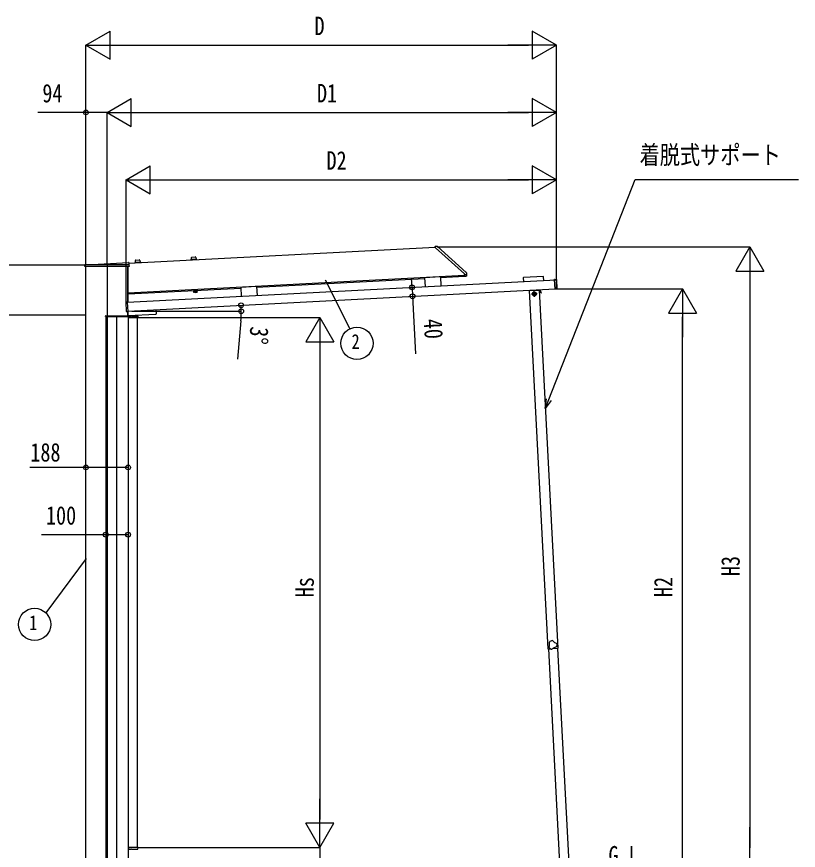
# Model space of a CAD drawing. Units: millimetres, scale not verified. Extents: x -10512 to 10512, y -7425 to 7425.
# Drawn here: x -8422 to -4933, y -3533 to 186 of the extents above; entities that cross this region are included whole.
import ezdxf
from ezdxf.enums import TextEntityAlignment as Align

# ---------------------------------------------------------------- set-up
doc = ezdxf.new("R2010")
doc.units = ezdxf.units.MM
doc.header["$LTSCALE"] = 30
for name, color, linetype in [('0-2_USER1', 3, 'Continuous'), ('0-4_YKK_12', 2, 'Continuous'), ('0-5_YKK_A1', 4, 'Continuous'), ('0-6_YKK_D', 6, 'Continuous')]:
    doc.layers.add(name, color=color, linetype=linetype)
doc.styles.add('ＭＳ ゴシック', font='')
doc.styles.get('ＭＳ ゴシック').set_extended_font_data('MS Gothic')

msp = doc.modelspace()

# ---------------------------------------------------------------- linework, layer by layer
at = {"layer": '0-4_YKK_12'}
for p, q in [((-8018.5, -920.41), (-8018.5, -4073.39)), ((-7974.5, -4395.91), (-7974.49, -1148.41))]:
    msp.add_line(p, q, dxfattribs=at)
at = {"layer": '0-5_YKK_A1'}
for p, q in [((-7921.22, -913.37), (-6553.45, -841.69)), ((-6553.63, -838.2), (-6546.03, -838.27)), ((-6553.61, -838.67), (-6553.63, -838.2)), ((-6553.61, -838.67), (-6553.31, -844.29)), ((-6553.15, -844.64), (-6423.66, -961.23)), ((-6543.39, -839.29), (-6415.53, -954.42)), ((-7642.75, -889.68), (-7642.81, -896.38)), ((-7639.91, -886.71), (-7624.98, -885.93)), ((-7621.84, -888.59), (-7621.08, -895.24)), ((-8118.06, -927.74), (-8117.99, -919.89)), ((-8117.56, -927.74), (-8118.06, -927.74)), ((-7920.09, -927.74), (-8117.56, -927.74)), ((-8116.99, -918.9), (-7921.48, -918.9)), ((-8112.5, -3645.91), (-8112.5, -927.74)), ((-8084.75, -918.83), (-7922.51, -910.33)), ((-7925.8, -1087.85), (-7925.8, -927.74)), ((-7924.5, -1087.78), (-7924.5, -927.74)), ((-7921.47, -911.22), (-7920.49, -919.79)), ((-7920.49, -919.79), (-7920.49, -919.82)), ((-7920.49, -919.82), (-7919.58, -927.74)), ((-7919.58, -927.74), (-7920.09, -927.74)), ((-7893.48, -911.52), (-7893.55, -910.21)), ((-7893.47, -909.98), (-7893.48, -911.52)), ((-7893.48, -911.52), (-7869.51, -910.26)), ((-7893.48, -911.52), (-7869.51, -910.26)), ((-7893.46, -911.92), (-7893.48, -911.52)), ((-7893.46, -911.92), (-7869.49, -910.66)), ((-7892.99, -909.49), (-7870.21, -908.29)), ((-7892.41, -902.77), (-7892.47, -909.46)), ((-7889.57, -899.8), (-7874.63, -899.01)), ((-7871.49, -901.67), (-7870.74, -908.32)), ((-7869.69, -908.74), (-7869.51, -910.26)), ((-7869.51, -910.26), (-7869.59, -908.85)), ((-7869.49, -910.66), (-7869.51, -910.26)), ((-7643.82, -898.43), (-7643.89, -897.13)), ((-7643.81, -896.9), (-7643.82, -898.43)), ((-7643.82, -898.43), (-7619.86, -897.18)), ((-7643.82, -898.43), (-7619.86, -897.18)), ((-7643.8, -898.83), (-7643.82, -898.43)), ((-7643.8, -898.83), (-7619.84, -897.58)), ((-7643.34, -896.4), (-7620.55, -895.21)), ((-7620.03, -895.65), (-7619.86, -897.18)), ((-7619.86, -897.18), (-7619.93, -895.77)), ((-7619.84, -897.58), (-7619.86, -897.18)), ((-6423.5, -961.57), (-6423.41, -963.18)), ((-6423.36, -964.12), (-6423.41, -963.18)), ((-6423.36, -964.12), (-6415.73, -964.18)), ((-6423.34, -964.62), (-6423.36, -964.12)), ((-6423.34, -964.62), (-6422.95, -972.04)), ((-6415.73, -964.18), (-6414.32, -964.2)), ((-6414.21, -957.18), (-6413.89, -963.27)), ((-6413.89, -963.27), (-6413.82, -964.67)), ((-7926.84, -1087.9), (-6014.57, -987.69)), ((-7924.5, -1045.72), (-6423.21, -967.04)), ((-7350.77, -1020.66), (-6601.2, -981.38)), ((-6530.43, -975.17), (-6601.33, -978.88)), ((-6601.33, -978.88), (-6599.27, -1018.33)), ((-6530.43, -975.17), (-6528.36, -1014.61)), ((-6530.3, -977.66), (-6422.95, -972.04)), ((-6422.95, -972.04), (-6415.34, -971.64)), ((-6160.73, -978.82), (-6159.87, -995.3)), ((-6070.91, -973.12), (-6159.79, -977.77)), ((-6068.99, -990.54), (-6069.86, -974.06)), ((-6026.41, -988.31), (-6021.25, -988.04)), ((-6020.13, -986.6), (-6021.33, -986.66)), ((-6021.31, -987.01), (-6021.33, -986.66)), ((-6021.33, -986.66), (-6021.33, -986.66)), ((-6021.28, -987.51), (-6021.31, -987.01)), ((-6019.13, -1028.53), (-6021.28, -987.51)), ((-6020.13, -986.6), (-6020.13, -986.6)), ((-6019.53, -986.46), (-6013.64, -986.15)), ((-6013.12, -986.62), (-6010.92, -1028.57)), ((-7924.75, -1127.85), (-6019.16, -1027.98)), ((-7924.24, -1050.72), (-7421.67, -1024.38)), ((-7616.99, -1037.82), (-7631.98, -1038.61)), ((-7631.98, -1038.61), (-7631.72, -1043.52)), ((-7631.52, -1038.58), (-7631.61, -1036.98)), ((-7628.23, -1038.41), (-7627.97, -1043.32)), ((-7620.73, -1038.02), (-7620.48, -1042.93)), ((-7617.53, -1036.25), (-7617.44, -1037.84)), ((-7616.99, -1037.82), (-7616.73, -1042.73)), ((-7350.9, -1018.17), (-7421.8, -1021.88)), ((-7421.8, -1021.88), (-7419.73, -1061.33)), ((-7350.9, -1018.17), (-7348.83, -1057.61)), ((-6134.2, -1036.01), (-6050.47, -2633.82)), ((-6132.71, -1035.94), (-6132.81, -1033.94)), ((-6110.74, -1063.33), (-6112.05, -1038.35)), ((-6091.76, -1033.79), (-6091.87, -1031.79)), ((-6091.79, -1033.29), (-6089.11, -1033.15)), ((-6079.07, -1046.09), (-6086.43, -1032.24)), ((-6019.1, -1029.03), (-6019.13, -1028.53)), ((-6019.1, -1029.03), (-6019.09, -1029.38)), ((-6019.09, -1029.38), (-6017.89, -1029.32)), ((-6019.09, -1029.38), (-6019.09, -1029.38)), ((-6017.89, -1029.32), (-6017.89, -1029.32)), ((-6011.39, -1029.09), (-6017.28, -1029.4)), ((-7924.24, -1050.72), (-7924.5, -1045.77)), ((-7630.69, -1044.04), (-7631.72, -1043.52)), ((-7617.7, -1043.36), (-7630.69, -1044.04)), ((-7617.7, -1043.36), (-7616.73, -1042.73)), ((-6098.91, -1050.19), (-6123.88, -1051.5)), ((-6083.63, -1042.85), (-6081.42, -1041.67)), ((-7935.08, -1087.35), (-7932.89, -1129.29)), ((-7928.72, -1086.51), (-7934.61, -1086.82)), ((-7928.11, -1086.59), (-7926.92, -1086.53)), ((-7928.11, -1086.59), (-7928.11, -1086.59)), ((-7926.9, -1086.88), (-7926.92, -1086.53)), ((-7926.92, -1086.53), (-7926.92, -1086.53)), ((-7926.87, -1087.38), (-7926.9, -1086.88)), ((-7924.72, -1128.4), (-7926.87, -1087.38)), ((-8025, -1150.91), (-8024.92, -1149.36)), ((-8025, -1150.91), (-7924, -1150.91)), ((-8024.5, -1150.91), (-7924.5, -1150.91)), ((-8023.92, -1148.41), (-7925.08, -1148.41)), ((-7932.36, -1129.76), (-7926.47, -1129.46)), ((-7926.36, -1129.43), (-7925.47, -1146.41)), ((-7924.68, -1129.25), (-7925.88, -1129.31)), ((-7925.88, -1129.31), (-7925.88, -1129.31)), ((-7925.8, -1148.41), (-7925.8, -1129.31)), ((-7925.8, -1145.91), (-7925.5, -1145.91)), ((-7924.7, -1128.9), (-7924.72, -1128.4)), ((-7924.7, -1128.9), (-7924.68, -1129.25)), ((-7924.68, -1129.25), (-7924.68, -1129.25)), ((-7924.5, -1148.6), (-7924.5, -1147.36)), ((-7924.42, -1147.36), (-7800.09, -1140.84)), ((-7924.08, -1149.36), (-7924, -1150.91)), ((-7922.5, -1155.91), (-7922.5, -1149.41)), ((-7921.5, -1148.41), (-7911.59, -1148.41)), ((-7909.6, -1148.41), (-7911.59, -1148.41)), ((-7909.6, -1148.41), (-7881.59, -1148.41)), ((-7800.12, -1121.32), (-7799.15, -1139.79)), ((-7922.5, -3519.91), (-7922.5, -1155.91)), ((-7922.5, -1155.91), (-7882.5, -1155.91)), ((-7921.5, -1155.91), (-7922.5, -1155.91)), ((-7909.2, -1155.91), (-7910.19, -1155.91)), ((-7882.5, -3519.91), (-7882.5, -1155.91)), ((-6050.47, -2633.82), (-6039.63, -2633.25)), ((-6028.53, -2632.67), (-6006.53, -2631.52)), ((-6008.02, -2631.6), (-5956.36, -3617.47)), ((-7882.5, -3519.91), (-7922.5, -3519.91)), ((-7922.5, -3519.91), (-7922.5, -3526.41)), ((-7921.5, -3519.91), (-7922.5, -3519.91)), ((-7921.5, -3527.41), (-7911.59, -3527.41)), ((-7909.6, -3527.41), (-7911.59, -3527.41)), ((-7909.2, -3519.91), (-7910.19, -3519.91)), ((-7909.6, -3527.41), (-7881.59, -3527.41))]:
    msp.add_line(p, q, dxfattribs=at)
for points in [[(-6413.82, -964.67), (-6413.46, -971.54), (-6415.34, -971.64)], [(-6134.2, -1036.01), (-6090.26, -1033.71), (-6006.53, -2631.52)], [(-6079.07, -1046.09), (-6081.28, -1047.26), (-6088.64, -1033.41)], [(-8024.5, -1150.91), (-8024.5, -3645.91), (-8024.5, -4195.91)], [(-7924.5, -1150.91), (-7924.5, -3645.91), (-7924.5, -4195.91)], [(-7880.6, -1149.35), (-7880.19, -1155.91), (-7881.19, -1155.91), (-7909.2, -1155.91)], [(-7910.19, -1155.91), (-7911.19, -1155.91), (-7921.5, -1155.91)], [(-6048.97, -2633.74), (-5997.3, -3619.61), (-5956.36, -3617.47)], [(-7910.19, -3519.91), (-7911.19, -3519.91), (-7921.5, -3519.91)], [(-7880.6, -3526.48), (-7880.19, -3519.91), (-7881.19, -3519.91), (-7909.2, -3519.91)]]:
    msp.add_lwpolyline(points, dxfattribs=at)
for points in [[(-7633.14, -1035.46), (-7616.16, -1034.57), (-7616.08, -1036.17), (-7633.05, -1037.06)], [(-6111.79, -1043.35), (-6105.1, -1046.75), (-6104.71, -1054.25), (-6111, -1058.34), (-6117.69, -1054.93), (-6118.08, -1047.43)]]:
    msp.add_lwpolyline(points, close=True, dxfattribs=at)
for radius in [8.5, 7.7, 6.5]:
    msp.add_circle((-6111.4, -1050.84), radius, dxfattribs=at)
for centre, radius, start, end in [((-6552.81, -844.27), 0.5, 183, 228), ((-6546.07, -842.27), 4, 48, 89.5), ((-7639.75, -889.71), 3, 93, 179.5), ((-7624.82, -888.93), 3, 6.5, 93), ((-8116.99, -919.9), 1, 90, 176.5048), ((-8116.99, -919.9), 1, 176.5048, 179.5), ((-8087.37, -868.9), 50, 270, 273.00032), ((-7922.46, -911.33), 1, 6.5, 93.00032), ((-7921.48, -919.9), 1, 6.5, 90), ((-7892.97, -909.99), 0.5, 93, 179.5), ((-7889.41, -902.79), 3, 93, 179.5), ((-7874.48, -902.01), 3, 6.5, 93), ((-7870.18, -908.79), 0.5, 6.5, 93), ((-7643.31, -896.9), 0.5, 93, 179.5), ((-7620.53, -895.71), 0.5, 6.5, 93), ((-6424, -961.6), 0.5, 3, 48), ((-6418.21, -957.39), 4, 3, 48), ((-6414.32, -964.7), 0.5, 3, 89.5), ((-6020.09, -983.73), 2.86, 272.73957, 279.49104), ((-6089.08, -1033.65), 0.5, 28, 93), ((-6089.08, -1033.65), 3, 28, 44.81032), ((-6017.57, -1033.59), 4.28, 87.31821, 94.21342), ((-7629.99, -1040.68), 3.32, 238.61575, 307.38425), ((-7624.84, -1031.3), 12.42, 255.41205, 290.58795), ((-7618.75, -1040.09), 3.32, 238.61575, 307.38425), ((-7928.45, -1083.74), 2.86, 266.50896, 273.26043), ((-8023.92, -1149.41), 1, 90, 177), ((-7925.74, -1133.59), 4.28, 91.78658, 98.68179), ((-7924.48, -1146.36), 1, 183, 273), ((-7925.08, -1149.41), 1, 3, 90), ((-7921.5, -1149.41), 1, 90, 180), ((-7881.59, -1149.41), 1, 3.5, 90), ((-7800.15, -1139.85), 1, 273, 3), ((-6029.33, -2616.69), 19.5, 95.03988, 140.27961), ((-5995.06, -2562.56), 50, 223.96382, 251.35568), ((-6093.35, -2614.08), 50, 343.96382, 11.35568), ((-6029.33, -2616.69), 19.5, 215.03988, 260.27961), ((-5999.59, -2673.44), 50, 103.96382, 131.35568), ((-6029.33, -2616.69), 19.5, 335.03988, 20.27961), ((-7921.5, -3526.41), 1, 180, 270), ((-7881.59, -3526.41), 1, 270, 356.5)]:
    msp.add_arc(centre, radius, start, end, dxfattribs=at)
for centre, major_axis, ratio, start_param, end_param in [((-6159.73, -978.77), (0.746, -0.672), 0.99628, 2.358058, 3.9251274), ((-6070.86, -974.12), (-0.672, -0.746), 0.99628, 2.358058, 3.9251274), ((-6020.13, -986.56), (0.599, 0.031), 0.061163, 4.712389, 5.0226887), ((-6019.52, -986.76), (0.016, -0.3), 0.998135, 3.1415927, 3.9550709), ((-6013.62, -986.65), (0.336, 0.373), 0.99628, 5.4996506, 7.06672), ((-6017.3, -1029.1), (0.016, -0.3), 0.998135, 5.4698366, 6.2831853), ((-6011.42, -1028.59), (0.373, -0.336), 0.99628, 5.4996506, 7.06672), ((-7934.58, -1087.32), (-0.373, 0.336), 0.99628, 5.4996506, 7.06672), ((-7928.7, -1086.81), (0.016, -0.3), 0.998135, 2.3281144, 3.1415927), ((-7928.12, -1086.56), (-0.599, -0.031), 0.061163, 1.2604966, 1.5707963), ((-7932.39, -1129.26), (-0.336, -0.373), 0.99628, 5.4996506, 7.06672), ((-7926.48, -1129.16), (0.016, -0.3), 0.998135, 0, 0.8133487)]:
    msp.add_ellipse(centre, major_axis=major_axis, ratio=ratio, start_param=start_param, end_param=end_param, dxfattribs=at)
at = {"layer": '0-6_YKK_D'}
for p, q in [((-8112.5, 58.73), (-8004.25, 121.23)), ((-8004.25, -3.77), (-8004.25, 121.23)), ((-6012.5, 58.73), (-6120.75, 121.23)), ((-6120.75, 121.23), (-6120.75, -3.77)), ((-8112.5, -911.91), (-8112.5, 59.73)), ((-8112.5, 58.73), (-8004.25, -3.77)), ((-8112.5, 58.73), (-7895.99, 58.73)), ((-7987.5, 58.73), (-6137.5, 58.73)), ((-6012.5, 58.73), (-6229.01, 58.73)), ((-6012.5, 58.73), (-6120.75, -3.77)), ((-6012.5, -1026.16), (-6012.5, 59.73)), ((-8018.5, -241.27), (-7910.25, -178.77)), ((-7910.25, -303.77), (-7910.25, -178.77)), ((-6012.5, -241.27), (-6120.75, -178.77)), ((-6120.75, -178.77), (-6120.75, -303.77)), ((-8112.5, -921.91), (-8112.5, -240.27)), ((-8018.5, -919.41), (-8018.5, -240.27)), ((-8018.5, -919.41), (-8018.5, -240.27)), ((-8018.5, -241.27), (-7910.25, -303.77)), ((-8018.5, -241.27), (-7801.99, -241.27)), ((-7893.5, -241.27), (-6137.5, -241.27)), ((-6012.5, -241.27), (-6229.01, -241.27)), ((-6012.5, -241.27), (-6120.75, -303.77)), ((-6012.5, -1026.16), (-6012.5, -240.27)), ((-7933.5, -541.27), (-7825.25, -478.77)), ((-7825.25, -603.77), (-7825.25, -478.77)), ((-6012.5, -541.27), (-6120.75, -478.77)), ((-6120.75, -478.77), (-6120.75, -603.77)), ((-7933.5, -1087.75), (-7933.5, -540.27)), ((-7933.5, -541.27), (-7825.25, -603.77)), ((-7933.5, -541.27), (-7717, -541.27)), ((-7808.5, -541.27), (-6137.5, -541.27)), ((-6012.5, -541.27), (-6229.01, -541.27)), ((-6012.5, -541.27), (-6120.75, -603.77)), ((-6012.5, -1026.16), (-6012.5, -540.27)), ((-6544.46, -841.27), (-5149.18, -841.27)), ((-5150.18, -841.27), (-5212.68, -949.52)), ((-5150.18, -841.27), (-5087.68, -949.52)), ((-5150.18, -841.27), (-5150.18, -1057.78)), ((-8113.5, -922.91), (-8920.4, -922.91)), ((-5212.68, -949.52), (-5087.68, -949.52)), ((-5150.18, -966.27), (-5150.18, -3520.91)), ((-7045.37, -988.29), (-6935.48, -1206.58)), ((-6657.29, -1021.37), (-6659.51, -978.93)), ((-6669.71, -1022.02), (-6656.29, -1021.32)), ((-6657.29, -1021.37), (-6655.19, -1061.32)), ((-6011.97, -1027.66), (-5449.18, -1027.66)), ((-5450.18, -1027.66), (-5512.68, -1135.91)), ((-5450.18, -1027.66), (-5387.68, -1135.91)), ((-5450.18, -1027.66), (-5450.18, -1244.16)), ((-6670.96, -1062.14), (-6654.2, -1061.26)), ((-6655.19, -1061.32), (-6641.74, -1317.96)), ((-8113.5, -1145.91), (-8620.4, -1145.91)), ((-7907.65, -1127.94), (-7418.5, -1127.94)), ((-5512.68, -1135.91), (-5387.68, -1135.91)), ((-5450.18, -3520.91), (-5450.18, -1152.66)), ((-7881.5, -1155.91), (-7068.4, -1155.91)), ((-7421.29, -1170.4), (-7435.69, -1341.8)), ((-7069.4, -1155.91), (-7131.9, -1264.17)), ((-7069.4, -1155.91), (-7006.9, -1264.17)), ((-7069.4, -1155.91), (-7069.4, -1372.42)), ((-7131.9, -1264.17), (-7006.9, -1264.17)), ((-7069.4, -1280.91), (-7069.4, -3394.91)), ((-8112.5, -1824.6), (-8112.5, -1825.6)), ((-8111.2, -2231.07), (-8290.99, -2473.72)), ((-8111.2, -2231.07), (-8290.99, -2473.72)), ((-7069.4, -3519.91), (-7069.4, -3303.41)), ((-7069.4, -3519.91), (-7131.9, -3411.66)), ((-7006.9, -3411.66), (-7131.9, -3411.66)), ((-7069.4, -3519.91), (-7006.9, -3411.66)), ((-5450.18, -3645.91), (-5450.18, -3429.41)), ((-5150.18, -3645.91), (-5150.18, -3429.41)), ((-7881.5, -3519.91), (-7068.4, -3519.91)), ((-7881.5, -3519.91), (-7068.4, -3519.91))]:
    msp.add_line(p, q, dxfattribs=at)
for points in [[(-8018.5, -241.27), (-8112.5, -241.27), (-8327, -241.27)], [(-6062.58, -1561.89), (-6047.04, -1522.33), (-5661.03, -540.27), (-4933.23, -540.27)], [(-6036.44, -1526.5), (-6062.58, -1561.89), (-6057.63, -1518.17)], [(-7924.5, -1824.6), (-8112.5, -1824.6), (-8362.33, -1824.6)], [(-7924.5, -2124.6), (-8024.5, -2124.6), (-8311, -2124.6)], [(-7069.4, -3519.91), (-7069.4, -3645.91), (-7069.4, -3860.41)]]:
    msp.add_lwpolyline(points, dxfattribs=at)
for centre, radius in [((-8112.5, -241.27), 10.62), ((-6657.29, -1021.37), 10.62), ((-6655.19, -1061.32), 10.62), ((-7420.2, -1101.41), 10.62), ((-7419.5, -1127.94), 10.62), ((-6903.11, -1270.89), 72), ((-8112.5, -1824.6), 10.62), ((-7924.5, -1824.6), 10.62), ((-8024.5, -2124.6), 10.62), ((-7924.5, -2124.6), 10.62), ((-8341.72, -2524.82), 72), ((-8341.72, -2524.82), 72)]:
    msp.add_circle(centre, radius, dxfattribs=at)
for start, end in [(360, 3), (355.19565, 360)]:
    msp.add_arc((-7926.5, -1127.94), 507, start, end, dxfattribs=at)

# ---------------------------------------------------------------- texts
at = {"layer": '0-2_USER1', "style": 'ＭＳ ゴシック', "width": 0.8}
msp.add_text('G.L', height=82.48, dxfattribs=at).set_placement((-5780.57, -3620.6), align=Align.BOTTOM_LEFT)
at = {"layer": '0-6_YKK_D', "style": 'ＭＳ ゴシック', "width": 0.8}
for s, height, p in [('D', 82.48, (-7092.5, 78.73)), ('94', 82.48, (-8307, -221.27)), ('D1', 82.48, (-7081.5, -221.27)), ('着脱式サポート', 82.48, (-5641.5, -496.55)), ('D2', 82.48, (-7039, -521.27)), ('2', 65.98, (-6927.11, -1315.89)), ('188', 82.48, (-8360.67, -1822.93)), ('100', 82.48, (-8291, -2104.6)), ('1', 65.98, (-8365.72, -2569.82)), ('1', 65.98, (-8365.72, -2569.82))]:
    msp.add_text(s, height=height, dxfattribs=at).set_placement(p, align=Align.BOTTOM_LEFT)
for s, rotation, p in [('40', 273, (-6629.73, -1165.12)), ('3°', 265.196, (-7403.03, -1192.01)), ('H3', 90, (-5170.18, -2309.59)), ('Hs', 90, (-7071.07, -2403.91)), ('H2', 90, (-5470.18, -2402.79))]:
    msp.add_text(s, height=82.48, rotation=rotation, dxfattribs=at).set_placement(p, align=Align.BOTTOM_LEFT)

doc.saveas('drawing.dxf')
